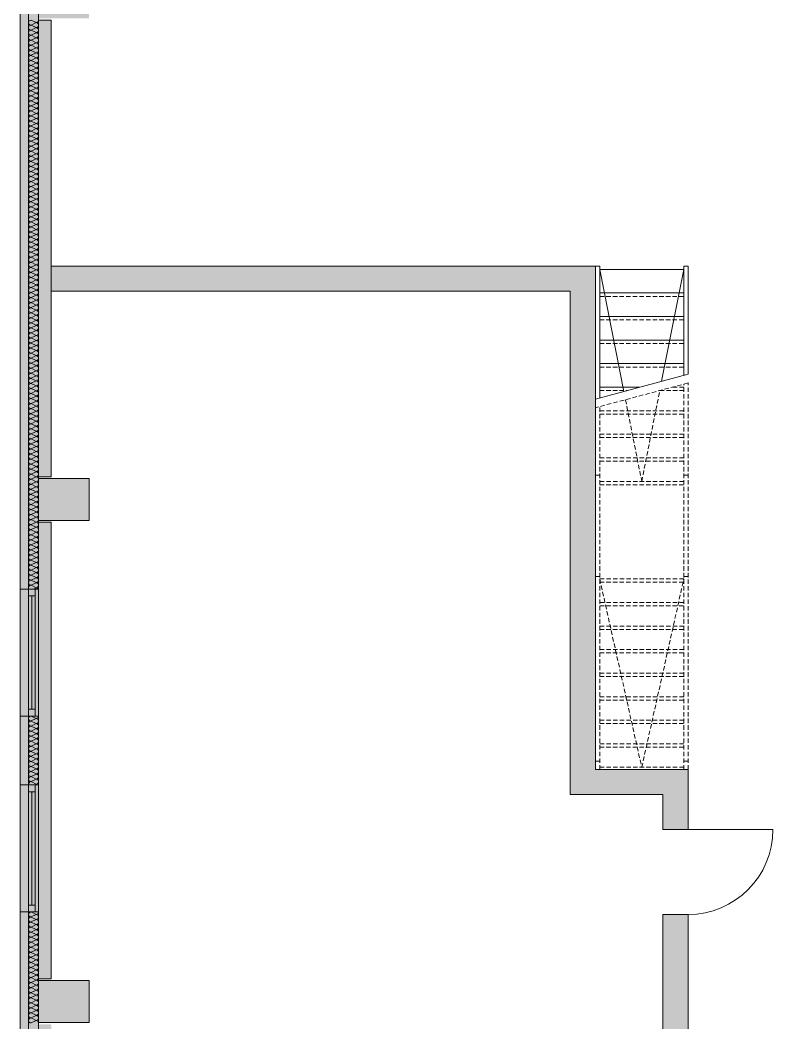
# Model space of a CAD drawing. Header units: inches. Extents: x -139469 to 69789, y -72919 to 35471.
# Drawn here: x -139469 to -130519, y -30244 to -18319 of the extents above; entities that cross this region are included whole.
import ezdxf

# ---------------------------------------------------------------- set-up
doc = ezdxf.new("R2010")
doc.units = ezdxf.units.IN
doc.header["$LTSCALE"] = 525
doc.header["$MEASUREMENT"] = 0
doc.linetypes.add('AUSGEZOGEN', pattern=[0])
doc.linetypes.add('VERDECKT', pattern=[0.15, 0.1, -0.05])
doc.layers.add('Grundebene', color=7, linetype='Continuous')

msp = doc.modelspace()

# ---------------------------------------------------------------- hatches: boundary and pattern name
at = {"layer": 'Grundebene', "true_color": 0x000000, "transparency": 33554687}
for points in [[(-139469, 18221), (-139469, -42469), (-139249, -42469), (-139249, -41689), (-139249, -36229), (-139249, -36209), (-139249, -35709), (-139249, -35689), (-139249, -30259), (-139249, -30239), (-139249, -29739), (-139249, -29719), (-139249, -24289), (-139249, -24269), (-139249, -23769), (-139249, -23749), (-139249, -18319), (-139249, -18299), (-139249, -17799), (-139249, -17779), (-139249, -12349), (-139249, -12329), (-139249, -11829), (-139249, -11809), (-139249, -6379), (-139249, -6359), (-139249, -5859), (-139249, -5839), (-139249, -409), (-139249, -389), (-139249, 111), (-139249, 131), (-139249, 5561), (-139249, 5581), (-139249, 6081), (-139249, 6101), (-139249, 11531), (-139249, 11551), (-139249, 12051), (-139249, 12071), (-139249, 17601), (-139249, 18221)], [(-139099, -41689), (-139099, -36229), (-139249, -36229), (-139249, -36209), (-138649, -36209), (-138649, -35709), (-139249, -35709), (-139249, -35689), (-139099, -35689), (-139099, -30259), (-139249, -30259), (-139249, -30239), (-138649, -30239), (-138649, -29739), (-139249, -29739), (-139249, -29719), (-139099, -29719), (-139099, -24289), (-139249, -24289), (-139249, -24269), (-138649, -24269), (-138649, -23769), (-139249, -23769), (-139249, -23749), (-139099, -23749), (-139099, -18319), (-139249, -18319), (-139249, -18299), (-138649, -18299), (-138649, -17799), (-139249, -17799), (-139249, -17779), (-139099, -17779), (-139099, -12349), (-139249, -12349), (-139249, -12329), (-138649, -12329), (-138649, -11829), (-139249, -11829), (-139249, -11809), (-139099, -11809), (-139099, -6379), (-139249, -6379), (-139249, -6359), (-138649, -6359), (-138649, -5859), (-139249, -5859), (-139249, -5839), (-139099, -5839), (-139099, -409), (-139249, -409), (-139249, -389), (-138649, -389), (-138649, 111), (-139249, 111), (-139249, 131), (-139099, 131), (-139099, 5561), (-139249, 5561), (-139249, 5581), (-138649, 5581), (-138649, 6081), (-139249, 6081), (-139249, 6101), (-139099, 6101), (-139099, 11531), (-139249, 11531), (-139249, 12071), (-139099, 12071), (-139099, 17601), (-139249, 17601), (-139249, 12071), (-139249, 11531), (-139249, 6101), (-139249, 6081), (-139249, 5581), (-139249, 5561), (-139249, 131), (-139249, 111), (-139249, -389), (-139249, -409), (-139249, -5839), (-139249, -5859), (-139249, -6359), (-139249, -6379), (-139249, -11809), (-139249, -11829), (-139249, -12329), (-139249, -12349), (-139249, -17779), (-139249, -17799), (-139249, -18299), (-139249, -18319), (-139249, -23749), (-139249, -23769), (-139249, -24269), (-139249, -24289), (-139249, -29719), (-139249, -29739), (-139249, -30239), (-139249, -30259), (-139249, -35689), (-139249, -35709), (-139249, -36209), (-139249, -36229), (-139249, -41689)], [(-131829, -27529), (-132929, -27529), (-132929, -21544), (-139099, -21544), (-139099, -21244), (-132629, -21244), (-132629, -22825), (-132629, -27229), (-132579, -27229), (-131529, -27229), (-131529, -27944), (-131829, -27944)], [(-131829, -28954), (-131529, -28954), (-131529, -40219), (-131829, -40219)]]:
    msp.add_hatch(color=18, dxfattribs=at).paths.add_polyline_path(points, flags=0)

# ---------------------------------------------------------------- linework, layer by layer
at = {"layer": 'Grundebene', "color": 18, "linetype": 'AUSGEZOGEN', "lineweight": 13, "true_color": 0x000000}
for p, q in [((-139469, 18221), (-139469, -25084)), ((-139369, 18221), (-139369, -25084)), ((-139249, -25084), (-139249, 18221)), ((-139279, -18348), (-139339, -18319)), ((-139339, -18378), (-139279, -18349)), ((-139249, -23749), (-139249, -18319)), ((-139249, -18319), (-139099, -18319)), ((-139099, -18319), (-139099, -23749)), ((-139279, -18408), (-139339, -18379)), ((-139339, -18438), (-139279, -18409)), ((-139279, -18468), (-139339, -18439)), ((-139339, -18498), (-139279, -18469)), ((-139279, -18528), (-139339, -18499)), ((-139339, -18558), (-139279, -18529)), ((-139279, -18588), (-139339, -18559)), ((-139339, -18618), (-139279, -18589)), ((-139279, -18648), (-139339, -18619)), ((-139339, -18678), (-139279, -18649)), ((-139279, -18708), (-139339, -18679)), ((-139339, -18738), (-139279, -18709)), ((-139279, -18768), (-139339, -18739)), ((-139339, -18798), (-139279, -18769)), ((-139279, -18828), (-139339, -18799)), ((-139339, -18858), (-139279, -18829)), ((-139279, -18888), (-139339, -18859)), ((-139339, -18918), (-139279, -18889)), ((-139279, -18948), (-139339, -18919)), ((-139339, -18978), (-139279, -18949)), ((-139279, -19008), (-139339, -18979)), ((-139339, -19038), (-139279, -19009)), ((-139279, -19068), (-139339, -19039)), ((-139339, -19098), (-139279, -19069)), ((-139279, -19128), (-139339, -19099)), ((-139339, -19158), (-139279, -19129)), ((-139279, -19188), (-139339, -19159)), ((-139339, -19218), (-139279, -19189)), ((-139279, -19248), (-139339, -19219)), ((-139339, -19278), (-139279, -19249)), ((-139279, -19308), (-139339, -19279)), ((-139339, -19338), (-139279, -19309)), ((-139279, -19368), (-139339, -19339)), ((-139339, -19398), (-139279, -19369)), ((-139279, -19428), (-139339, -19399)), ((-139339, -19458), (-139279, -19429)), ((-139279, -19488), (-139339, -19459)), ((-139339, -19518), (-139279, -19489)), ((-139279, -19548), (-139339, -19519)), ((-139339, -19578), (-139279, -19549)), ((-139279, -19608), (-139339, -19579)), ((-139339, -19638), (-139279, -19609)), ((-139279, -19668), (-139339, -19639)), ((-139339, -19698), (-139279, -19669)), ((-139279, -19728), (-139339, -19699)), ((-139339, -19758), (-139279, -19729)), ((-139279, -19788), (-139339, -19759)), ((-139339, -19818), (-139279, -19789)), ((-139279, -19848), (-139339, -19819)), ((-139339, -19878), (-139279, -19849)), ((-139279, -19908), (-139339, -19879)), ((-139339, -19938), (-139279, -19909)), ((-139279, -19968), (-139339, -19939)), ((-139339, -19998), (-139279, -19969)), ((-139279, -20028), (-139339, -19999)), ((-139339, -20058), (-139279, -20029)), ((-139279, -20088), (-139339, -20059)), ((-139339, -20118), (-139279, -20089)), ((-139279, -20148), (-139339, -20119)), ((-139339, -20178), (-139279, -20149)), ((-139279, -20208), (-139339, -20179)), ((-139339, -20238), (-139279, -20209)), ((-139279, -20268), (-139339, -20239)), ((-139339, -20298), (-139279, -20269)), ((-139279, -20328), (-139339, -20299)), ((-139339, -20358), (-139279, -20329)), ((-139279, -20388), (-139339, -20359)), ((-139339, -20418), (-139279, -20389)), ((-139279, -20448), (-139339, -20419)), ((-139339, -20478), (-139279, -20449)), ((-139279, -20508), (-139339, -20479)), ((-139339, -20538), (-139279, -20509)), ((-139279, -20568), (-139339, -20539)), ((-139339, -20598), (-139279, -20569)), ((-139279, -20628), (-139339, -20599)), ((-139339, -20658), (-139279, -20629)), ((-139279, -20688), (-139339, -20659)), ((-139339, -20718), (-139279, -20689)), ((-139279, -20748), (-139339, -20719)), ((-139339, -20778), (-139279, -20749)), ((-139279, -20808), (-139339, -20779)), ((-139339, -20838), (-139279, -20809)), ((-139279, -20868), (-139339, -20839)), ((-139339, -20898), (-139279, -20869)), ((-139279, -20928), (-139339, -20899)), ((-139339, -20958), (-139279, -20929)), ((-139279, -20988), (-139339, -20959)), ((-139339, -21018), (-139279, -20989)), ((-139279, -21048), (-139339, -21019)), ((-139339, -21078), (-139279, -21049)), ((-139279, -21108), (-139339, -21079)), ((-139339, -21138), (-139279, -21109)), ((-139279, -21168), (-139339, -21139)), ((-139339, -21198), (-139279, -21169)), ((-139279, -21228), (-139339, -21199)), ((-139339, -21258), (-139279, -21229)), ((-139279, -21288), (-139339, -21259)), ((-139339, -21318), (-139279, -21289)), ((-139279, -21348), (-139339, -21319)), ((-132629, -21244), (-139099, -21244)), ((-132629, -21244), (-132629, -27229)), ((-132579, -21244), (-132629, -21244)), ((-132629, -22825), (-132629, -21244)), ((-132579, -22812), (-132579, -21244)), ((-131579, -21284), (-132579, -21284)), ((-132579, -21284), (-132291, -22734)), ((-131843, -22614), (-131579, -21284)), ((-131529, -21244), (-131579, -21244)), ((-131579, -22544), (-131579, -21244)), ((-131529, -22530), (-131529, -21244)), ((-139339, -21378), (-139279, -21349)), ((-139279, -21408), (-139339, -21379)), ((-139339, -21438), (-139279, -21409)), ((-139279, -21468), (-139339, -21439)), ((-139339, -21498), (-139279, -21469)), ((-139279, -21528), (-139339, -21499)), ((-139339, -21558), (-139279, -21529)), ((-139279, -21588), (-139339, -21559)), ((-139099, -21544), (-132929, -21544)), ((-132929, -27529), (-132929, -21544)), ((-131579, -21564), (-132579, -21564)), ((-139339, -21618), (-139279, -21589)), ((-139279, -21648), (-139339, -21619)), ((-139339, -21678), (-139279, -21649)), ((-139279, -21708), (-139339, -21679)), ((-139339, -21738), (-139279, -21709)), ((-139279, -21768), (-139339, -21739)), ((-139339, -21798), (-139279, -21769)), ((-139279, -21828), (-139339, -21799)), ((-139339, -21858), (-139279, -21829)), ((-139279, -21888), (-139339, -21859)), ((-139339, -21918), (-139279, -21889)), ((-139279, -21948), (-139339, -21919)), ((-131579, -21844), (-132579, -21844)), ((-139339, -21978), (-139279, -21949)), ((-139279, -22008), (-139339, -21979)), ((-139339, -22038), (-139279, -22009)), ((-139279, -22068), (-139339, -22039)), ((-139339, -22098), (-139279, -22069)), ((-139279, -22128), (-139339, -22099)), ((-139339, -22158), (-139279, -22129)), ((-139279, -22188), (-139339, -22159)), ((-131579, -22124), (-132579, -22124)), ((-139339, -22218), (-139279, -22189)), ((-139279, -22248), (-139339, -22219)), ((-139339, -22278), (-139279, -22249)), ((-139279, -22308), (-139339, -22279)), ((-139339, -22338), (-139279, -22309)), ((-139279, -22368), (-139339, -22339)), ((-139339, -22398), (-139279, -22369)), ((-139279, -22428), (-139339, -22399)), ((-131579, -22404), (-132579, -22404)), ((-139339, -22458), (-139279, -22429)), ((-139279, -22488), (-139339, -22459)), ((-139339, -22518), (-139279, -22489)), ((-139279, -22548), (-139339, -22519)), ((-131529, -22530), (-132629, -22825)), ((-139339, -22578), (-139279, -22549)), ((-139279, -22608), (-139339, -22579)), ((-139339, -22638), (-139279, -22609)), ((-139279, -22668), (-139339, -22639)), ((-139339, -22698), (-139279, -22669)), ((-139279, -22728), (-139339, -22699)), ((-139339, -22758), (-139279, -22729)), ((-139279, -22788), (-139339, -22759)), ((-132102, -22684), (-132579, -22684)), ((-139339, -22818), (-139279, -22789)), ((-139279, -22848), (-139339, -22819)), ((-139339, -22878), (-139279, -22849)), ((-139279, -22908), (-139339, -22879)), ((-139339, -22938), (-139279, -22909)), ((-139279, -22968), (-139339, -22939)), ((-139339, -22998), (-139279, -22969)), ((-139279, -23028), (-139339, -22999)), ((-139339, -23058), (-139279, -23029)), ((-139279, -23088), (-139339, -23059)), ((-139339, -23118), (-139279, -23089)), ((-139279, -23148), (-139339, -23119)), ((-139339, -23178), (-139279, -23149)), ((-139279, -23208), (-139339, -23179)), ((-139339, -23238), (-139279, -23209)), ((-139279, -23268), (-139339, -23239)), ((-139339, -23298), (-139279, -23269)), ((-139279, -23328), (-139339, -23299)), ((-139339, -23358), (-139279, -23329)), ((-139279, -23388), (-139339, -23359)), ((-139339, -23418), (-139279, -23389)), ((-139279, -23448), (-139339, -23419)), ((-139339, -23478), (-139279, -23449)), ((-139279, -23508), (-139339, -23479)), ((-139339, -23538), (-139279, -23509)), ((-139279, -23568), (-139339, -23539)), ((-139339, -23598), (-139279, -23569)), ((-139279, -23628), (-139339, -23599)), ((-139339, -23658), (-139279, -23629)), ((-139279, -23688), (-139339, -23659)), ((-139339, -23718), (-139279, -23689)), ((-139279, -23748), (-139339, -23719)), ((-139339, -23778), (-139279, -23749)), ((-139279, -23808), (-139339, -23779)), ((-139339, -23838), (-139279, -23809)), ((-139279, -23868), (-139339, -23839)), ((-139099, -23749), (-139249, -23749)), ((-139249, -23769), (-138649, -23769)), ((-139249, -24269), (-139249, -23769)), ((-138649, -23769), (-138649, -24269)), ((-139339, -23898), (-139279, -23869)), ((-139279, -23928), (-139339, -23899)), ((-139339, -23958), (-139279, -23929)), ((-139279, -23988), (-139339, -23959)), ((-139339, -24018), (-139279, -23989)), ((-139279, -24048), (-139339, -24019)), ((-139339, -24078), (-139279, -24049)), ((-139279, -24108), (-139339, -24079)), ((-139339, -24138), (-139279, -24109)), ((-139279, -24168), (-139339, -24139)), ((-139339, -24198), (-139279, -24169)), ((-139279, -24228), (-139339, -24199)), ((-139339, -24258), (-139279, -24229)), ((-139279, -24288), (-139339, -24259)), ((-139339, -24318), (-139279, -24289)), ((-139279, -24348), (-139339, -24319)), ((-138649, -24269), (-139249, -24269)), ((-139249, -29719), (-139249, -24289)), ((-139249, -24289), (-139099, -24289)), ((-139099, -24289), (-139099, -29719)), ((-139339, -24378), (-139279, -24349)), ((-139279, -24408), (-139339, -24379)), ((-139339, -24438), (-139279, -24409)), ((-139279, -24468), (-139339, -24439)), ((-139339, -24498), (-139279, -24469)), ((-139279, -24528), (-139339, -24499)), ((-139339, -24558), (-139279, -24529)), ((-139279, -24588), (-139339, -24559)), ((-139339, -24618), (-139279, -24589)), ((-139279, -24648), (-139339, -24619)), ((-139339, -24678), (-139279, -24649)), ((-139279, -24708), (-139339, -24679)), ((-139339, -24738), (-139279, -24709)), ((-139279, -24768), (-139339, -24739)), ((-139339, -24798), (-139279, -24769)), ((-139279, -24828), (-139339, -24799)), ((-139339, -24858), (-139279, -24829)), ((-139279, -24888), (-139339, -24859)), ((-139339, -24918), (-139279, -24889)), ((-139279, -24948), (-139339, -24919)), ((-139339, -24978), (-139279, -24949)), ((-139279, -25008), (-139339, -24979)), ((-139339, -25038), (-139279, -25009)), ((-139279, -25068), (-139339, -25039)), ((-139249, -25084), (-139469, -25084)), ((-139469, -26594), (-139469, -25084)), ((-139369, -25084), (-139369, -26594)), ((-139309, -25084), (-139279, -25069)), ((-139289, -25084), (-139289, -26594)), ((-139249, -26594), (-139249, -25084)), ((-139369, -25164), (-139289, -25164)), ((-139329, -25164), (-139329, -26514)), ((-139289, -26514), (-139369, -26514)), ((-139249, -26594), (-139469, -26594)), ((-139469, -26594), (-139469, -27414)), ((-139369, -26594), (-139369, -27414)), ((-139279, -26623), (-139339, -26594)), ((-139339, -26653), (-139279, -26624)), ((-139279, -26683), (-139339, -26654)), ((-139339, -26713), (-139279, -26684)), ((-139249, -27414), (-139249, -26594)), ((-139279, -26743), (-139339, -26714)), ((-139339, -26773), (-139279, -26744)), ((-139279, -26803), (-139339, -26774)), ((-139339, -26833), (-139279, -26804)), ((-139279, -26863), (-139339, -26834)), ((-139339, -26893), (-139279, -26864)), ((-139279, -26923), (-139339, -26894)), ((-139339, -26953), (-139279, -26924)), ((-139279, -26983), (-139339, -26954)), ((-139339, -27013), (-139279, -26984)), ((-139279, -27043), (-139339, -27014)), ((-139339, -27073), (-139279, -27044)), ((-139279, -27103), (-139339, -27074)), ((-139339, -27133), (-139279, -27104)), ((-139279, -27163), (-139339, -27134)), ((-139339, -27193), (-139279, -27164)), ((-139279, -27223), (-139339, -27194)), ((-139339, -27253), (-139279, -27224)), ((-139279, -27283), (-139339, -27254)), ((-139339, -27313), (-139279, -27284)), ((-131529, -27229), (-132629, -27229)), ((-131529, -27229), (-131529, -27944)), ((-139249, -27414), (-139469, -27414)), ((-139469, -28924), (-139469, -27414)), ((-139369, -27414), (-139369, -28924)), ((-139279, -27343), (-139339, -27314)), ((-139339, -27373), (-139279, -27344)), ((-139279, -27403), (-139339, -27374)), ((-139299, -27414), (-139279, -27404)), ((-139289, -27414), (-139289, -28924)), ((-139249, -28924), (-139249, -27414)), ((-139369, -27494), (-139289, -27494)), ((-139329, -27494), (-139329, -28844)), ((-131829, -27529), (-132929, -27529)), ((-131829, -27944), (-131829, -27529)), ((-131829, -27944), (-131529, -27944)), ((-131529, -27944), (-130519, -27944)), ((-139289, -28844), (-139369, -28844)), ((-139249, -28924), (-139469, -28924)), ((-139469, -28924), (-139469, -31054)), ((-139369, -28924), (-139369, -31054)), ((-139279, -28953), (-139339, -28924)), ((-139339, -28983), (-139279, -28954)), ((-139249, -31054), (-139249, -28924)), ((-131829, -28954), (-131529, -28954)), ((-131829, -40219), (-131829, -28954)), ((-131529, -28954), (-131529, -40219)), ((-139279, -29013), (-139339, -28984)), ((-139339, -29043), (-139279, -29014)), ((-139279, -29073), (-139339, -29044)), ((-139339, -29103), (-139279, -29074)), ((-139279, -29133), (-139339, -29104)), ((-139339, -29163), (-139279, -29134)), ((-139279, -29193), (-139339, -29164)), ((-139339, -29223), (-139279, -29194)), ((-139279, -29253), (-139339, -29224)), ((-139339, -29283), (-139279, -29254)), ((-139279, -29313), (-139339, -29284)), ((-139339, -29343), (-139279, -29314)), ((-139279, -29373), (-139339, -29344)), ((-139339, -29403), (-139279, -29374)), ((-139279, -29433), (-139339, -29404)), ((-139339, -29463), (-139279, -29434)), ((-139279, -29493), (-139339, -29464)), ((-139339, -29523), (-139279, -29494)), ((-139279, -29553), (-139339, -29524)), ((-139339, -29583), (-139279, -29554)), ((-139279, -29613), (-139339, -29584)), ((-139339, -29643), (-139279, -29614)), ((-139279, -29673), (-139339, -29644)), ((-139339, -29703), (-139279, -29674)), ((-139279, -29733), (-139339, -29704)), ((-139339, -29763), (-139279, -29734)), ((-139279, -29793), (-139339, -29764)), ((-139339, -29823), (-139279, -29794)), ((-139099, -29719), (-139249, -29719)), ((-139249, -29739), (-138649, -29739)), ((-139249, -30239), (-139249, -29739)), ((-138649, -29739), (-138649, -30239)), ((-139279, -29853), (-139339, -29824)), ((-139339, -29883), (-139279, -29854)), ((-139279, -29913), (-139339, -29884)), ((-139339, -29943), (-139279, -29914)), ((-139279, -29973), (-139339, -29944)), ((-139339, -30003), (-139279, -29974)), ((-139279, -30033), (-139339, -30004)), ((-139339, -30063), (-139279, -30034)), ((-139279, -30093), (-139339, -30064)), ((-139339, -30123), (-139279, -30094)), ((-139279, -30153), (-139339, -30124)), ((-139339, -30183), (-139279, -30154)), ((-139279, -30213), (-139339, -30184)), ((-139339, -30243), (-139279, -30214)), ((-138649, -30239), (-139249, -30239))]:
    msp.add_line(p, q, dxfattribs=at)
at = {"layer": 'Grundebene', "color": 18, "linetype": 'VERDECKT', "lineweight": 13, "true_color": 0x000000}
for p, q in [((-132579, -21604), (-131579, -21604)), ((-132579, -21884), (-131579, -21884)), ((-132579, -22164), (-131579, -22164)), ((-132579, -22444), (-131579, -22444)), ((-131529, -22634), (-132629, -22928)), ((-131579, -27229), (-131579, -22647)), ((-131529, -27229), (-131529, -22634)), ((-132579, -22724), (-132251, -22724)), ((-132079, -23804), (-131865, -22724)), ((-131865, -22724), (-131579, -22724)), ((-131579, -22684), (-131715, -22684)), ((-132272, -22833), (-132079, -23804)), ((-132629, -27229), (-132629, -22928)), ((-132579, -27229), (-132579, -22915)), ((-131579, -22964), (-132579, -22964)), ((-132579, -23004), (-131579, -23004)), ((-131579, -23244), (-132579, -23244)), ((-132579, -23284), (-131579, -23284)), ((-131579, -23524), (-132579, -23524)), ((-132579, -23564), (-131579, -23564)), ((-132579, -23729), (-132629, -23729)), ((-131529, -23729), (-131579, -23729)), ((-131579, -23804), (-132579, -23804)), ((-132579, -23844), (-131579, -23844)), ((-132579, -24934), (-132629, -24934)), ((-131579, -24964), (-132579, -24964)), ((-132579, -24964), (-132079, -27204)), ((-132579, -25004), (-131579, -25004)), ((-132079, -27204), (-131579, -24964)), ((-131529, -24934), (-131579, -24934)), ((-131579, -25244), (-132579, -25244)), ((-132579, -25284), (-131579, -25284)), ((-131579, -25524), (-132579, -25524)), ((-132579, -25564), (-131579, -25564)), ((-131579, -25804), (-132579, -25804)), ((-132579, -25844), (-131579, -25844)), ((-131579, -26084), (-132579, -26084)), ((-132579, -26124), (-131579, -26124)), ((-131579, -26364), (-132579, -26364)), ((-132579, -26404), (-131579, -26404)), ((-131579, -26644), (-132579, -26644)), ((-132579, -26684), (-131579, -26684)), ((-131579, -26924), (-132579, -26924)), ((-132579, -26964), (-131579, -26964)), ((-132579, -27129), (-132629, -27129)), ((-131529, -27129), (-131579, -27129)), ((-132579, -27229), (-132629, -27229)), ((-131579, -27204), (-132579, -27204)), ((-131529, -27229), (-131579, -27229))]:
    msp.add_line(p, q, dxfattribs=at)
at = {"layer": 'Grundebene', "color": 18, "linetype": 'AUSGEZOGEN', "lineweight": 13, "true_color": 0x000000}
for centre, radius, start, end in [((-139339, -18349), 29.4, 90, 270), ((-139279, -18319), 29.4, 270, 0), ((-139279, -18379), 29.4, 360, 90), ((-139339, -18409), 29.4, 90, 270), ((-139339, -18469), 29.4, 90, 270), ((-139279, -18379), 29.4, 270, 0), ((-139279, -18439), 29.4, 360, 90), ((-139279, -18439), 29.4, 270, 0), ((-139279, -18499), 29.4, 360, 90), ((-139339, -18529), 29.4, 90, 270), ((-139339, -18589), 29.4, 90, 270), ((-139279, -18499), 29.4, 270, 0), ((-139279, -18559), 29.4, 360, 90), ((-139279, -18559), 29.4, 270, 0), ((-139279, -18619), 29.4, 360, 90), ((-139339, -18649), 29.4, 90, 270), ((-139339, -18709), 29.4, 90, 270), ((-139279, -18619), 29.4, 270, 0), ((-139279, -18679), 29.4, 360, 90), ((-139279, -18679), 29.4, 270, 0), ((-139279, -18739), 29.4, 360, 90), ((-139339, -18769), 29.4, 90, 270), ((-139339, -18829), 29.4, 90, 270), ((-139279, -18739), 29.4, 270, 0), ((-139279, -18799), 29.4, 360, 90), ((-139279, -18799), 29.4, 270, 0), ((-139279, -18859), 29.4, 360, 90), ((-139339, -18889), 29.4, 90, 270), ((-139339, -18949), 29.4, 90, 270), ((-139279, -18859), 29.4, 270, 0), ((-139279, -18919), 29.4, 360, 90), ((-139279, -18919), 29.4, 270, 0), ((-139279, -18979), 29.4, 360, 90), ((-139339, -19009), 29.4, 90, 270), ((-139339, -19069), 29.4, 90, 270), ((-139279, -18979), 29.4, 270, 0), ((-139279, -19039), 29.4, 360, 90), ((-139279, -19039), 29.4, 270, 0), ((-139279, -19099), 29.4, 360, 90), ((-139339, -19129), 29.4, 90, 270), ((-139339, -19189), 29.4, 90, 270), ((-139279, -19099), 29.4, 270, 0), ((-139279, -19159), 29.4, 360, 90), ((-139279, -19159), 29.4, 270, 0), ((-139279, -19219), 29.4, 360, 90), ((-139339, -19249), 29.4, 90, 270), ((-139339, -19309), 29.4, 90, 270), ((-139279, -19219), 29.4, 270, 0), ((-139279, -19279), 29.4, 360, 90), ((-139279, -19279), 29.4, 270, 0), ((-139279, -19339), 29.4, 360, 90), ((-139339, -19369), 29.4, 90, 270), ((-139339, -19429), 29.4, 90, 270), ((-139279, -19339), 29.4, 270, 0), ((-139279, -19399), 29.4, 360, 90), ((-139279, -19399), 29.4, 270, 0), ((-139279, -19459), 29.4, 360, 90), ((-139339, -19489), 29.4, 90, 270), ((-139339, -19549), 29.4, 90, 270), ((-139279, -19459), 29.4, 270, 0), ((-139279, -19519), 29.4, 360, 90), ((-139279, -19519), 29.4, 270, 0), ((-139279, -19579), 29.4, 360, 90), ((-139339, -19609), 29.4, 90, 270), ((-139339, -19669), 29.4, 90, 270), ((-139279, -19579), 29.4, 270, 0), ((-139279, -19639), 29.4, 360, 90), ((-139279, -19639), 29.4, 270, 0), ((-139279, -19699), 29.4, 360, 90), ((-139339, -19729), 29.4, 90, 270), ((-139339, -19789), 29.4, 90, 270), ((-139279, -19699), 29.4, 270, 0), ((-139279, -19759), 29.4, 360, 90), ((-139279, -19759), 29.4, 270, 0), ((-139279, -19819), 29.4, 360, 90), ((-139339, -19849), 29.4, 90, 270), ((-139339, -19909), 29.4, 90, 270), ((-139279, -19819), 29.4, 270, 0), ((-139279, -19879), 29.4, 360, 90), ((-139279, -19879), 29.4, 270, 0), ((-139279, -19939), 29.4, 360, 90), ((-139339, -19969), 29.4, 90, 270), ((-139339, -20029), 29.4, 90, 270), ((-139279, -19939), 29.4, 270, 0), ((-139279, -19999), 29.4, 360, 90), ((-139279, -19999), 29.4, 270, 0), ((-139279, -20059), 29.4, 360, 90), ((-139339, -20089), 29.4, 90, 270), ((-139339, -20149), 29.4, 90, 270), ((-139279, -20059), 29.4, 270, 0), ((-139279, -20119), 29.4, 360, 90), ((-139279, -20119), 29.4, 270, 0), ((-139279, -20179), 29.4, 360, 90), ((-139339, -20209), 29.4, 90, 270), ((-139339, -20269), 29.4, 90, 270), ((-139279, -20179), 29.4, 270, 0), ((-139279, -20239), 29.4, 360, 90), ((-139279, -20239), 29.4, 270, 0), ((-139279, -20299), 29.4, 360, 90), ((-139339, -20329), 29.4, 90, 270), ((-139339, -20389), 29.4, 90, 270), ((-139279, -20299), 29.4, 270, 0), ((-139279, -20359), 29.4, 360, 90), ((-139279, -20359), 29.4, 270, 0), ((-139279, -20419), 29.4, 360, 90), ((-139339, -20449), 29.4, 90, 270), ((-139339, -20509), 29.4, 90, 270), ((-139279, -20419), 29.4, 270, 0), ((-139279, -20479), 29.4, 360, 90), ((-139279, -20479), 29.4, 270, 0), ((-139279, -20539), 29.4, 360, 90), ((-139339, -20569), 29.4, 90, 270), ((-139339, -20629), 29.4, 90, 270), ((-139279, -20539), 29.4, 270, 0), ((-139279, -20599), 29.4, 360, 90), ((-139279, -20599), 29.4, 270, 0), ((-139279, -20659), 29.4, 360, 90), ((-139339, -20689), 29.4, 90, 270), ((-139339, -20749), 29.4, 90, 270), ((-139279, -20659), 29.4, 270, 0), ((-139279, -20719), 29.4, 360, 90), ((-139279, -20719), 29.4, 270, 0), ((-139279, -20779), 29.4, 360, 90), ((-139339, -20809), 29.4, 90, 270), ((-139339, -20869), 29.4, 90, 270), ((-139279, -20779), 29.4, 270, 0), ((-139279, -20839), 29.4, 360, 90), ((-139279, -20839), 29.4, 270, 0), ((-139339, -20929), 29.4, 90, 270), ((-139339, -20989), 29.4, 90, 270), ((-139279, -20899), 29.4, 360, 90), ((-139279, -20899), 29.4, 270, 0), ((-139279, -20959), 29.4, 360, 90), ((-139279, -20959), 29.4, 270, 0), ((-139339, -21049), 29.4, 90, 270), ((-139339, -21109), 29.4, 90, 270), ((-139279, -21019), 29.4, 360, 90), ((-139279, -21019), 29.4, 270, 0), ((-139279, -21079), 29.4, 360, 90), ((-139279, -21079), 29.4, 270, 0), ((-139339, -21169), 29.4, 90, 270), ((-139339, -21229), 29.4, 90, 270), ((-139279, -21139), 29.4, 360, 90), ((-139279, -21139), 29.4, 270, 0), ((-139279, -21199), 29.4, 360, 90), ((-139279, -21199), 29.4, 270, 0), ((-139339, -21289), 29.4, 90, 270), ((-139339, -21349), 29.4, 90, 270), ((-139279, -21259), 29.4, 360, 90), ((-139279, -21259), 29.4, 270, 0), ((-139279, -21319), 29.4, 360, 90), ((-139279, -21319), 29.4, 270, 0), ((-139339, -21409), 29.4, 90, 270), ((-139339, -21469), 29.4, 90, 270), ((-139279, -21379), 29.4, 360, 90), ((-139279, -21379), 29.4, 270, 0), ((-139279, -21439), 29.4, 360, 90), ((-139279, -21439), 29.4, 270, 0), ((-139339, -21529), 29.4, 90, 270), ((-139339, -21589), 29.4, 90, 270), ((-139279, -21499), 29.4, 360, 90), ((-139279, -21499), 29.4, 270, 0), ((-139279, -21559), 29.4, 360, 90), ((-139279, -21559), 29.4, 270, 0), ((-139339, -21649), 29.4, 90, 270), ((-139339, -21709), 29.4, 90, 270), ((-139279, -21619), 29.4, 360, 90), ((-139279, -21619), 29.4, 270, 0), ((-139279, -21679), 29.4, 360, 90), ((-139279, -21679), 29.4, 270, 0), ((-139339, -21769), 29.4, 90, 270), ((-139339, -21829), 29.4, 90, 270), ((-139279, -21739), 29.4, 360, 90), ((-139279, -21739), 29.4, 270, 0), ((-139279, -21799), 29.4, 360, 90), ((-139279, -21799), 29.4, 270, 0), ((-139339, -21889), 29.4, 90, 270), ((-139339, -21949), 29.4, 90, 270), ((-139279, -21859), 29.4, 360, 90), ((-139279, -21859), 29.4, 270, 0), ((-139279, -21919), 29.4, 360, 90), ((-139279, -21919), 29.4, 270, 0), ((-139339, -22009), 29.4, 90, 270), ((-139339, -22069), 29.4, 90, 270), ((-139279, -21979), 29.4, 360, 90), ((-139279, -21979), 29.4, 270, 0), ((-139279, -22039), 29.4, 360, 90), ((-139279, -22039), 29.4, 270, 0), ((-139339, -22129), 29.4, 90, 270), ((-139339, -22189), 29.4, 90, 270), ((-139279, -22099), 29.4, 360, 90), ((-139279, -22099), 29.4, 270, 0), ((-139279, -22159), 29.4, 360, 90), ((-139279, -22159), 29.4, 270, 0), ((-139339, -22249), 29.4, 90, 270), ((-139339, -22309), 29.4, 90, 270), ((-139279, -22219), 29.4, 360, 90), ((-139279, -22219), 29.4, 270, 0), ((-139279, -22279), 29.4, 360, 90), ((-139279, -22279), 29.4, 270, 0), ((-139339, -22369), 29.4, 90, 270), ((-139339, -22429), 29.4, 90, 270), ((-139279, -22339), 29.4, 360, 90), ((-139279, -22339), 29.4, 270, 0), ((-139279, -22399), 29.4, 360, 90), ((-139279, -22399), 29.4, 270, 0), ((-139339, -22489), 29.4, 90, 270), ((-139339, -22549), 29.4, 90, 270), ((-139279, -22459), 29.4, 360, 90), ((-139279, -22459), 29.4, 270, 0), ((-139279, -22519), 29.4, 360, 90), ((-139279, -22519), 29.4, 270, 0), ((-139339, -22609), 29.4, 90, 270), ((-139339, -22669), 29.4, 90, 270), ((-139279, -22579), 29.4, 360, 90), ((-139279, -22579), 29.4, 270, 0), ((-139279, -22639), 29.4, 360, 90), ((-139279, -22639), 29.4, 270, 0), ((-139339, -22729), 29.4, 90, 270), ((-139339, -22789), 29.4, 90, 270), ((-139279, -22699), 29.4, 360, 90), ((-139279, -22699), 29.4, 270, 0), ((-139279, -22759), 29.4, 360, 90), ((-139279, -22759), 29.4, 270, 0), ((-139339, -22849), 29.4, 90, 270), ((-139339, -22909), 29.4, 90, 270), ((-139279, -22819), 29.4, 360, 90), ((-139279, -22819), 29.4, 270, 0), ((-139279, -22879), 29.4, 360, 90), ((-139279, -22879), 29.4, 270, 0), ((-139339, -22969), 29.4, 90, 270), ((-139339, -23029), 29.4, 90, 270), ((-139279, -22939), 29.4, 360, 90), ((-139279, -22939), 29.4, 270, 0), ((-139279, -22999), 29.4, 360, 90), ((-139279, -22999), 29.4, 270, 0), ((-139339, -23089), 29.4, 90, 270), ((-139339, -23149), 29.4, 90, 270), ((-139279, -23059), 29.4, 360, 90), ((-139279, -23059), 29.4, 270, 0), ((-139279, -23119), 29.4, 360, 90), ((-139279, -23119), 29.4, 270, 0), ((-139339, -23209), 29.4, 90, 270), ((-139339, -23269), 29.4, 90, 270), ((-139279, -23179), 29.4, 360, 90), ((-139279, -23179), 29.4, 270, 0), ((-139279, -23239), 29.4, 360, 90), ((-139279, -23239), 29.4, 270, 0), ((-139339, -23329), 29.4, 90, 270), ((-139339, -23389), 29.4, 90, 270), ((-139279, -23299), 29.4, 360, 90), ((-139279, -23299), 29.4, 270, 0), ((-139279, -23359), 29.4, 360, 90), ((-139279, -23359), 29.4, 270, 0), ((-139339, -23449), 29.4, 90, 270), ((-139339, -23509), 29.4, 90, 270), ((-139279, -23419), 29.4, 360, 90), ((-139279, -23419), 29.4, 270, 0), ((-139279, -23479), 29.4, 360, 90), ((-139279, -23479), 29.4, 270, 0), ((-139339, -23569), 29.4, 90, 270), ((-139339, -23629), 29.4, 90, 270), ((-139279, -23539), 29.4, 360, 90), ((-139279, -23539), 29.4, 270, 0), ((-139279, -23599), 29.4, 360, 90), ((-139279, -23599), 29.4, 270, 0), ((-139339, -23689), 29.4, 90, 270), ((-139339, -23749), 29.4, 90, 270), ((-139279, -23659), 29.4, 360, 90), ((-139279, -23659), 29.4, 270, 0), ((-139279, -23719), 29.4, 360, 90), ((-139279, -23719), 29.4, 270, 0), ((-139339, -23809), 29.4, 90, 270), ((-139339, -23869), 29.4, 90, 270), ((-139279, -23779), 29.4, 360, 90), ((-139279, -23779), 29.4, 270, 0), ((-139279, -23839), 29.4, 360, 90), ((-139279, -23839), 29.4, 270, 0), ((-139339, -23929), 29.4, 90, 270), ((-139339, -23989), 29.4, 90, 270), ((-139279, -23899), 29.4, 360, 90), ((-139279, -23899), 29.4, 270, 0), ((-139279, -23959), 29.4, 360, 90), ((-139279, -23959), 29.4, 270, 0), ((-139339, -24049), 29.4, 90, 270), ((-139339, -24109), 29.4, 90, 270), ((-139279, -24019), 29.4, 360, 90), ((-139279, -24019), 29.4, 270, 0), ((-139279, -24079), 29.4, 360, 90), ((-139279, -24079), 29.4, 270, 0), ((-139339, -24169), 29.4, 90, 270), ((-139339, -24229), 29.4, 90, 270), ((-139279, -24139), 29.4, 360, 90), ((-139279, -24139), 29.4, 270, 0), ((-139279, -24199), 29.4, 360, 90), ((-139279, -24199), 29.4, 270, 0), ((-139339, -24289), 29.4, 90, 270), ((-139339, -24349), 29.4, 90, 270), ((-139279, -24259), 29.4, 360, 90), ((-139279, -24259), 29.4, 270, 0), ((-139279, -24319), 29.4, 360, 90), ((-139279, -24319), 29.4, 270, 0), ((-139339, -24409), 29.4, 90, 270), ((-139339, -24469), 29.4, 90, 270), ((-139279, -24379), 29.4, 360, 90), ((-139279, -24379), 29.4, 270, 0), ((-139279, -24439), 29.4, 360, 90), ((-139279, -24439), 29.4, 270, 0), ((-139339, -24529), 29.4, 90, 270), ((-139339, -24589), 29.4, 90, 270), ((-139279, -24499), 29.4, 360, 90), ((-139279, -24499), 29.4, 270, 0), ((-139279, -24559), 29.4, 360, 90), ((-139279, -24559), 29.4, 270, 0), ((-139339, -24649), 29.4, 90, 270), ((-139339, -24709), 29.4, 90, 270), ((-139279, -24619), 29.4, 360, 90), ((-139279, -24619), 29.4, 270, 0), ((-139279, -24679), 29.4, 360, 90), ((-139279, -24679), 29.4, 270, 0), ((-139339, -24769), 29.4, 90, 270), ((-139339, -24829), 29.4, 90, 270), ((-139279, -24739), 29.4, 360, 90), ((-139279, -24739), 29.4, 270, 0), ((-139279, -24799), 29.4, 360, 90), ((-139279, -24799), 29.4, 270, 0), ((-139339, -24889), 29.4, 90, 270), ((-139339, -24949), 29.4, 90, 270), ((-139279, -24859), 29.4, 360, 90), ((-139279, -24859), 29.4, 270, 0), ((-139279, -24919), 29.4, 360, 90), ((-139279, -24919), 29.4, 270, 0), ((-139339, -25009), 29.4, 90, 270), ((-139339, -25069), 29.4, 90, 210.7454), ((-139279, -24979), 29.4, 360, 90), ((-139279, -24979), 29.4, 270, 0), ((-139279, -25039), 29.4, 360, 90), ((-139279, -25039), 29.4, 270, 0), ((-139279, -25099), 29.4, 30.6095, 90), ((-139339, -26624), 29.4, 90, 270), ((-139339, -26684), 29.4, 90, 270), ((-139279, -26594), 29.4, 270, 0), ((-139279, -26654), 29.4, 360, 90), ((-139279, -26654), 29.4, 270, 0), ((-139279, -26714), 29.4, 360, 90), ((-139339, -26744), 29.4, 90, 270), ((-139339, -26804), 29.4, 90, 270), ((-139279, -26714), 29.4, 270, 0), ((-139279, -26774), 29.4, 360, 90), ((-139279, -26774), 29.4, 270, 0), ((-139279, -26834), 29.4, 360, 90), ((-139339, -26864), 29.4, 90, 270), ((-139339, -26924), 29.4, 90, 270), ((-139279, -26834), 29.4, 270, 0), ((-139279, -26894), 29.4, 360, 90), ((-139279, -26894), 29.4, 270, 0), ((-139279, -26954), 29.4, 360, 90), ((-139339, -26984), 29.4, 90, 270), ((-139339, -27044), 29.4, 90, 270), ((-139279, -26954), 29.4, 270, 0), ((-139279, -27014), 29.4, 360, 90), ((-139279, -27014), 29.4, 270, 0), ((-139279, -27074), 29.4, 360, 90), ((-139339, -27104), 29.4, 90, 270), ((-139339, -27164), 29.4, 90, 270), ((-139279, -27074), 29.4, 270, 0), ((-139279, -27134), 29.4, 360, 90), ((-139279, -27134), 29.4, 270, 0), ((-139279, -27194), 29.4, 360, 90), ((-139339, -27224), 29.4, 90, 270), ((-139339, -27284), 29.4, 90, 270), ((-139279, -27194), 29.4, 270, 0), ((-139279, -27254), 29.4, 360, 90), ((-139279, -27254), 29.4, 270, 0), ((-139279, -27314), 29.4, 360, 90), ((-139339, -27344), 29.4, 90, 270), ((-139339, -27404), 29.4, 90, 199.9473), ((-139279, -27314), 29.4, 270, 0), ((-139279, -27374), 29.4, 360, 90), ((-139279, -27374), 29.4, 270, 0), ((-139279, -27434), 29.4, 42.7852, 90), ((-131529, -27944), 1010, 270, 0), ((-139339, -28954), 29.4, 90, 270), ((-139279, -28924), 29.4, 270, 0), ((-139279, -28984), 29.4, 360, 90), ((-139339, -29014), 29.4, 90, 270), ((-139339, -29074), 29.4, 90, 270), ((-139279, -28984), 29.4, 270, 0), ((-139279, -29044), 29.4, 360, 90), ((-139279, -29044), 29.4, 270, 0), ((-139279, -29104), 29.4, 360, 90), ((-139339, -29134), 29.4, 90, 270), ((-139339, -29194), 29.4, 90, 270), ((-139279, -29104), 29.4, 270, 0), ((-139279, -29164), 29.4, 360, 90), ((-139279, -29164), 29.4, 270, 0), ((-139279, -29224), 29.4, 360, 90), ((-139339, -29254), 29.4, 90, 270), ((-139339, -29314), 29.4, 90, 270), ((-139279, -29224), 29.4, 270, 0), ((-139279, -29284), 29.4, 360, 90), ((-139279, -29284), 29.4, 270, 0), ((-139279, -29344), 29.4, 360, 90), ((-139339, -29374), 29.4, 90, 270), ((-139339, -29434), 29.4, 90, 270), ((-139279, -29344), 29.4, 270, 0), ((-139279, -29404), 29.4, 360, 90), ((-139279, -29404), 29.4, 270, 0), ((-139279, -29464), 29.4, 360, 90), ((-139339, -29494), 29.4, 90, 270), ((-139339, -29554), 29.4, 90, 270), ((-139279, -29464), 29.4, 270, 0), ((-139279, -29524), 29.4, 360, 90), ((-139279, -29524), 29.4, 270, 0), ((-139279, -29584), 29.4, 360, 90), ((-139339, -29614), 29.4, 90, 270), ((-139339, -29674), 29.4, 90, 270), ((-139279, -29584), 29.4, 270, 0), ((-139279, -29644), 29.4, 360, 90), ((-139279, -29644), 29.4, 270, 0), ((-139279, -29704), 29.4, 360, 90), ((-139339, -29734), 29.4, 90, 270), ((-139339, -29794), 29.4, 90, 270), ((-139279, -29704), 29.4, 270, 0), ((-139279, -29764), 29.4, 360, 90), ((-139279, -29764), 29.4, 270, 0), ((-139279, -29824), 29.4, 360, 90), ((-139339, -29854), 29.4, 90, 270), ((-139339, -29914), 29.4, 90, 270), ((-139279, -29824), 29.4, 270, 0), ((-139279, -29884), 29.4, 360, 90), ((-139279, -29884), 29.4, 270, 0), ((-139279, -29944), 29.4, 360, 90), ((-139339, -29974), 29.4, 90, 270), ((-139339, -30034), 29.4, 90, 270), ((-139279, -29944), 29.4, 270, 0), ((-139279, -30004), 29.4, 360, 90), ((-139279, -30004), 29.4, 270, 0), ((-139279, -30064), 29.4, 360, 90), ((-139339, -30094), 29.4, 90, 270), ((-139339, -30154), 29.4, 90, 270), ((-139279, -30064), 29.4, 270, 0), ((-139279, -30124), 29.4, 360, 90), ((-139279, -30124), 29.4, 270, 0), ((-139279, -30184), 29.4, 360, 90), ((-139339, -30214), 29.4, 90, 270), ((-139279, -30184), 29.4, 270, 0), ((-139279, -30244), 29.4, 360, 90)]:
    msp.add_arc(centre, radius, start, end, dxfattribs=at)

doc.saveas('drawing.dxf')
